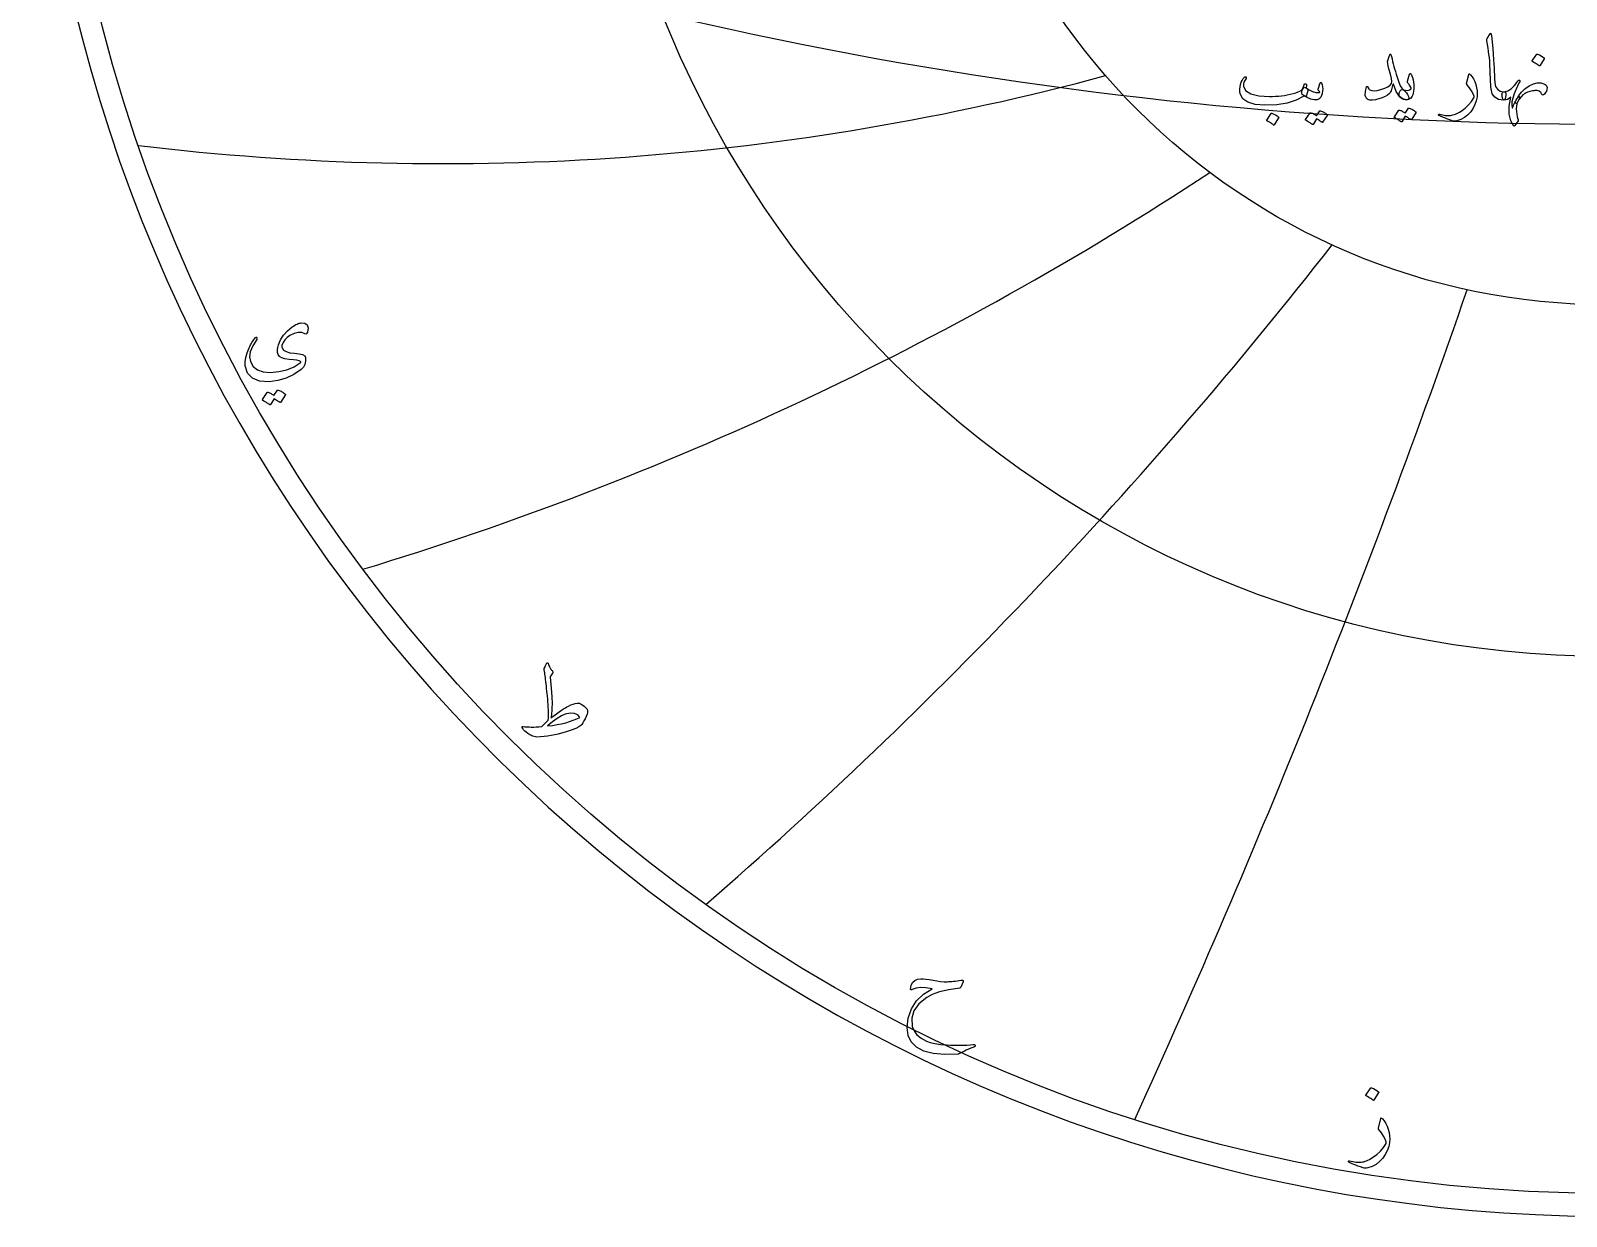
# Model space of a CAD drawing. Header units: millimetres. Extents: x -78 to 78, y -78 to 80.
# Drawn here: x -77.6 to -2.1, y -77.6 to -19.3 of the extents above; entities that cross this region are included whole.
import ezdxf

# ---------------------------------------------------------------- set-up
doc = ezdxf.new("R2010")
doc.units = ezdxf.units.MM
for name, color, linetype in [('CUT_OUTER', 1, 'Continuous'), ('ENGRAVE', 7, 'Continuous'), ('ENGRAVE_FINE', 8, 'Continuous'), ('TEXT', 5, 'Continuous')]:
    doc.layers.add(name, color=color, linetype=linetype)

msp = doc.modelspace()

# ---------------------------------------------------------------- linework, layer by layer
at = {"layer": 'CUT_OUTER'}
msp.add_arc((-0.0002, -0.0002), 77.6249, 148.007612, 87.803431, dxfattribs=at)
at = {"layer": 'ENGRAVE'}
for radius in [76.5, 50.0761, 32.7793]:
    msp.add_circle((0, 0), radius, dxfattribs=at)
for centre, radius, start, end in [((-57.3903, 99.403), 125.2286, 263.151501, 285.109988), ((-107.9263, 107.9263), 160.6356, 286.879767, 303.348632), ((-197.8941, 114.2542), 233.931, 311.00294, 321.982183), ((-440.9379, 118.149), 459.2309, 335.421907, 340.911529)]:
    msp.add_arc(centre, radius, start, end, dxfattribs=at)
at = {"layer": 'ENGRAVE_FINE'}
msp.add_arc((0, 178.2403), 202.1254, 247.925664, 292.074336, dxfattribs=at)
at = {"layer": 'TEXT'}
for points in [[(-5.8362, -19.4408), (-5.8274, -19.4272), (-5.8192, -19.4181), (-5.8116, -19.4136), (-5.8045, -19.4136), (-5.7938, -19.4195), (-5.7842, -19.4374), (-5.7757, -19.4671), (-5.7683, -19.5086), (-5.731, -19.8465), (-5.7005, -20.159), (-5.6767, -20.446), (-5.6598, -20.7075), (-5.6489, -20.9312), (-5.6388, -21.1317), (-5.6297, -21.309), (-5.6213, -21.4631), (-5.6141, -21.594), (-5.6083, -21.7017), (-5.6039, -21.7863), (-5.601, -21.8476), (-5.5608, -22.0314), (-5.472, -22.1666), (-5.3346, -22.2531), (-5.1485, -22.291), (-5.0968, -22.3046), (-5.0637, -22.3362), (-5.0493, -22.386), (-5.0535, -22.4539), (-5.0747, -22.5608), (-5.0976, -22.6371), (-5.1222, -22.6829), (-5.1485, -22.6982), (-5.4104, -22.6637), (-5.6032, -22.5602), (-5.7271, -22.3877), (-5.7819, -22.1462), (-5.7905, -22.0307), (-5.7983, -21.9149), (-5.8052, -21.7989), (-5.8113, -21.6825), (-5.8168, -21.5659), (-5.8221, -21.4489), (-5.827, -21.3317), (-5.8317, -21.2142), (-5.8402, -20.9902), (-5.852, -20.7884), (-5.8673, -20.609), (-5.886, -20.4519), (-5.908, -20.3011), (-5.9335, -20.1403), (-5.9623, -19.9697), (-5.9946, -19.7891), (-5.9988, -19.7566), (-5.9979, -19.7269), (-5.992, -19.7), (-5.981, -19.676)], [(-10.6816, -20.5537), (-10.6556, -20.6723), (-10.6273, -20.7929), (-10.5968, -20.9155), (-10.564, -21.0401), (-10.5289, -21.1672), (-10.4916, -21.2974), (-10.452, -21.4307), (-10.4102, -21.5671), (-10.3256, -21.8126), (-10.2484, -21.9969), (-10.1786, -22.1202), (-10.1161, -22.1824), (-10.0615, -22.2195), (-10.0064, -22.2718), (-9.9507, -22.3394), (-9.8944, -22.4222), (-9.8413, -22.5248), (-9.8265, -22.602), (-9.8503, -22.6538), (-9.9125, -22.6801), (-10.1136, -22.6597), (-10.2914, -22.5263), (-10.4461, -22.2797), (-10.5776, -21.92), (-10.5804, -21.9141), (-10.5844, -21.9098), (-10.5894, -21.9073), (-10.5957, -21.9064), (-10.6002, -21.9073), (-10.6047, -21.9098), (-10.6092, -21.9141), (-10.6138, -21.92), (-10.6265, -21.9783), (-10.642, -22.0399), (-10.6604, -22.1049), (-10.6816, -22.1734), (-10.7048, -22.2381), (-10.7291, -22.2921), (-10.7546, -22.3354), (-10.7812, -22.3679), (-10.8767, -22.4513), (-10.9961, -22.5251), (-11.1391, -22.5893), (-11.306, -22.6439), (-11.4756, -22.6843), (-11.6227, -22.7016), (-11.7471, -22.6956), (-11.8489, -22.6665), (-11.936, -22.5936), (-11.9755, -22.4652), (-11.9676, -22.2814), (-11.9122, -22.0422), (-11.9068, -22.0342), (-11.8998, -22.0286), (-11.891, -22.0252), (-11.8805, -22.0241), (-11.8681, -22.0255), (-11.8579, -22.0297), (-11.85, -22.0368), (-11.8443, -22.0467), (-11.8228, -22.0967), (-11.7991, -22.1383), (-11.7731, -22.1714), (-11.7448, -22.196), (-11.6566, -22.2288), (-11.5367, -22.2367), (-11.3851, -22.2197), (-11.2019, -22.1779), (-11.0065, -22.1151), (-10.8547, -22.0444), (-10.7464, -21.9658), (-10.6816, -21.8793), (-10.6709, -21.7916), (-10.6884, -21.6418), (-10.7342, -21.4297), (-10.8083, -21.1554), (-10.8439, -21.0109), (-10.8649, -20.8942), (-10.8711, -20.8051), (-10.8626, -20.7437), (-10.7766, -20.4994), (-10.7673, -20.4737), (-10.7574, -20.4553), (-10.7469, -20.4443), (-10.7359, -20.4406), (-10.7223, -20.4477), (-10.7088, -20.4689), (-10.6952, -20.5042), (-10.6816, -20.5537)], [(-3.5334, -20.4451), (-3.5277, -20.4395), (-3.5198, -20.4361), (-3.5096, -20.4349), (-3.4972, -20.4361), (-3.4093, -20.4717), (-3.3264, -20.5153), (-3.2487, -20.5667), (-3.176, -20.6261), (-3.1689, -20.6351), (-3.1658, -20.6442), (-3.1667, -20.6532), (-3.1715, -20.6623), (-3.3841, -21.0061), (-3.392, -21.0143), (-3.4022, -21.0163), (-3.4146, -21.0121), (-3.4293, -21.0016), (-3.4421, -20.9926), (-3.4621, -20.979), (-3.4896, -20.9609), (-3.5243, -20.9383), (-3.567, -20.9111), (-3.6182, -20.8794), (-3.6779, -20.8433), (-3.746, -20.8025), (-3.7551, -20.7958), (-3.7596, -20.789), (-3.7596, -20.7822), (-3.7551, -20.7754)], [(-14.8846, -22.101), (-14.8802, -22.1032), (-14.8761, -22.1055), (-14.8723, -22.1078), (-14.8688, -22.11), (-14.8652, -22.1126), (-14.8614, -22.1157), (-14.8573, -22.1194), (-14.8529, -22.1236), (-14.8165, -22.1666), (-14.802, -22.2277), (-14.8097, -22.3068), (-14.8394, -22.4041), (-14.8668, -22.4632), (-14.8948, -22.5002), (-14.9233, -22.5152), (-14.9525, -22.5082), (-14.9672, -22.5011), (-14.9796, -22.498), (-14.9898, -22.4988), (-14.9977, -22.5036), (-15.3687, -22.7067), (-15.8121, -22.8497), (-16.3278, -22.9329), (-16.916, -22.9561), (-17.3916, -22.9153), (-17.7507, -22.8068), (-17.9933, -22.6303), (-18.1194, -22.386), (-18.1389, -22.2706), (-18.1431, -22.1553), (-18.1321, -22.0399), (-18.1058, -21.9245), (-18.0699, -21.8225), (-18.0255, -21.7289), (-17.9726, -21.6438), (-17.9113, -21.5671), (-17.8997, -21.5575), (-17.8875, -21.5513), (-17.8748, -21.5485), (-17.8615, -21.549), (-17.8491, -21.5544), (-17.8389, -21.5615), (-17.831, -21.5702), (-17.8253, -21.5807), (-17.8228, -21.5909), (-17.8242, -21.6033), (-17.8296, -21.618), (-17.8389, -21.635), (-17.9045, -21.7311), (-17.9475, -21.825), (-17.9678, -21.9166), (-17.9656, -22.006), (-17.8581, -22.2299), (-17.6082, -22.3905), (-17.2157, -22.4878), (-16.6807, -22.5217), (-16.5338, -22.5195), (-16.3872, -22.5127), (-16.2409, -22.5014), (-16.0948, -22.4855), (-15.9499, -22.4652), (-15.807, -22.4403), (-15.666, -22.4109), (-15.527, -22.377), (-15.3922, -22.3385), (-15.2816, -22.3), (-15.1954, -22.2616), (-15.1334, -22.2231), (-15.1095, -22.2028), (-15.0876, -22.1779), (-15.0677, -22.1485), (-15.0497, -22.1146), (-15.0329, -22.0767), (-15.0164, -22.0354), (-15.0001, -21.9907), (-14.9841, -21.9426), (-14.9779, -21.9279), (-14.9683, -21.9155), (-14.9553, -21.9053), (-14.9389, -21.8974), (-14.9214, -21.8932), (-14.905, -21.894), (-14.8897, -21.8999), (-14.8755, -21.911), (-14.8642, -21.9262), (-14.8575, -21.9449), (-14.8552, -21.967), (-14.8575, -21.9924)], [(-15.0203, -22.4629), (-15.0695, -22.4163), (-15.095, -22.3577), (-15.0967, -22.2873), (-15.0746, -22.205), (-15.0268, -22.1312), (-14.983, -22.0863), (-14.9431, -22.0702), (-14.9072, -22.0829), (-14.7376, -22.1951), (-14.5679, -22.274), (-14.3982, -22.3196), (-14.2286, -22.3317), (-14.2227, -22.3306), (-14.2184, -22.3272), (-14.2159, -22.3215), (-14.215, -22.3136), (-14.2193, -22.2986), (-14.232, -22.2763), (-14.2532, -22.2466), (-14.2829, -22.2096), (-14.2885, -22.1983), (-14.2919, -22.1869), (-14.2931, -22.1756), (-14.2919, -22.1643), (-14.1833, -21.8522), (-14.1783, -21.8403), (-14.172, -21.8318), (-14.1647, -21.8267), (-14.1562, -21.825), (-14.1477, -21.8264), (-14.1404, -21.8307), (-14.1341, -21.8377), (-14.1291, -21.8476), (-14.0951, -21.9491), (-14.0748, -22.0501), (-14.068, -22.1505), (-14.0748, -22.2503), (-14.0968, -22.3744), (-14.1268, -22.4754), (-14.1647, -22.5531), (-14.2105, -22.6077), (-14.2453, -22.6377), (-14.2772, -22.6597), (-14.3063, -22.6739), (-14.3326, -22.6801), (-14.4842, -22.6835), (-14.6493, -22.6484), (-14.828, -22.5749), (-15.0203, -22.4629)], [(-9.7677, -22.015), (-9.7943, -21.9706), (-9.8198, -21.9325), (-9.8441, -21.9005), (-9.8673, -21.8748), (-9.8839, -21.8527), (-9.8933, -21.8273), (-9.8953, -21.7984), (-9.8899, -21.7662), (-9.7949, -21.4224), (-9.7816, -21.3924), (-9.7643, -21.3839), (-9.7431, -21.3969), (-9.718, -21.4314), (-9.6801, -21.5046), (-9.6478, -21.5931), (-9.6213, -21.6969), (-9.6003, -21.816), (-9.5882, -21.9302), (-9.5834, -22.0422), (-9.5859, -22.1519), (-9.5958, -22.2593), (-9.6119, -22.3529), (-9.6331, -22.4346), (-9.6594, -22.5045), (-9.6908, -22.5624), (-9.7296, -22.6054), (-9.7824, -22.6394), (-9.8495, -22.6642), (-9.9306, -22.6801), (-10.0137, -22.6832), (-10.0912, -22.6699), (-10.163, -22.6402), (-10.2292, -22.5941), (-10.2804, -22.5356), (-10.3072, -22.4686), (-10.3098, -22.3931), (-10.288, -22.3091), (-10.2532, -22.2404), (-10.2122, -22.1971), (-10.165, -22.1793), (-10.1116, -22.1869), (-9.9883, -22.2166), (-9.8808, -22.2197), (-9.7892, -22.1963), (-9.7134, -22.1462), (-9.7117, -22.1329), (-9.7202, -22.1066), (-9.7389, -22.0673), (-9.7677, -22.015)], [(-6.8768, -21.4359), (-6.8742, -21.4277), (-6.8711, -21.4212), (-6.8674, -21.4164), (-6.8632, -21.4133), (-6.8505, -21.4122), (-6.8349, -21.4178), (-6.8165, -21.4303), (-6.7953, -21.4495), (-6.7128, -21.5476), (-6.6415, -21.661), (-6.5816, -21.7897), (-6.5329, -21.9336), (-6.495, -22.0885), (-6.4719, -22.2412), (-6.4634, -22.3917), (-6.4696, -22.5398), (-6.5097, -22.7349), (-6.5759, -22.9221), (-6.6681, -23.1014), (-6.7863, -23.2727), (-6.9277, -23.428), (-7.0894, -23.5544), (-7.2715, -23.6519), (-7.474, -23.7206), (-7.5283, -23.7322), (-7.5825, -23.7353), (-7.6368, -23.73), (-7.6911, -23.7161), (-7.8163, -23.6724), (-7.9292, -23.6319), (-8.03, -23.5944), (-8.1187, -23.56), (-8.1949, -23.5288), (-8.2583, -23.5007), (-8.3091, -23.4756), (-8.3471, -23.4537), (-8.3551, -23.4469), (-8.3607, -23.4401), (-8.3641, -23.4334), (-8.3652, -23.4266), (-8.3644, -23.4178), (-8.3618, -23.4096), (-8.3576, -23.402), (-8.3517, -23.3949), (-8.344, -23.3895), (-8.3347, -23.387), (-8.3237, -23.3873), (-8.3109, -23.3904), (-8.2335, -23.4112), (-8.1594, -23.4283), (-8.0887, -23.4417), (-8.0214, -23.4515), (-7.9569, -23.4575), (-7.8947, -23.4599), (-7.8348, -23.4587), (-7.7771, -23.4537), (-7.7195, -23.4445), (-7.66, -23.4305), (-7.5985, -23.4117), (-7.535, -23.3881), (-7.4696, -23.3594), (-7.4021, -23.3253), (-7.3327, -23.2859), (-7.2613, -23.2411), (-7.0609, -23.0969), (-6.8892, -22.9402), (-6.7464, -22.7711), (-6.6325, -22.5896), (-6.6251, -22.5749), (-6.6212, -22.5579), (-6.6206, -22.5387), (-6.6234, -22.5172), (-6.6709, -22.3902), (-6.7456, -22.2491), (-6.8474, -22.0939), (-6.9763, -21.9245), (-6.982, -21.9138), (-6.9854, -21.9042), (-6.9865, -21.8957), (-6.9854, -21.8883)], [(-4.4247, -22.662), (-4.4744, -22.7689), (-4.5106, -22.8814), (-4.5332, -22.9996), (-4.5423, -23.1234), (-4.5383, -23.2524), (-4.5219, -23.3859), (-4.4931, -23.5238), (-4.4518, -23.6664), (-4.4467, -23.6853), (-4.445, -23.7014), (-4.4467, -23.7147), (-4.4518, -23.7252), (-4.6147, -23.9559), (-4.6297, -23.9726), (-4.643, -23.9819), (-4.6545, -23.9839), (-4.6644, -23.9785), (-4.8194, -23.713), (-4.8952, -23.387), (-4.8918, -23.0004), (-4.8092, -22.5534), (-4.8881, -22.6167), (-4.971, -22.662), (-5.0578, -22.6891), (-5.1485, -22.6982), (-5.168, -22.6922), (-5.1859, -22.6744), (-5.202, -22.6447), (-5.2164, -22.6032), (-5.2246, -22.5781), (-5.2311, -22.5528), (-5.2359, -22.5272), (-5.239, -22.5014), (-5.2413, -22.4755), (-5.2435, -22.4499), (-5.2458, -22.4246), (-5.2481, -22.3996), (-5.2452, -22.3538), (-5.2277, -22.3204), (-5.1955, -22.2995), (-5.1485, -22.291), (-4.9639, -22.2497), (-4.79, -22.1485), (-4.6268, -21.9873), (-4.4744, -21.7662), (-4.4538, -21.7382), (-4.4326, -21.7221), (-4.4108, -21.7178), (-4.3885, -21.7255), (-4.3721, -21.7399), (-4.3636, -21.756), (-4.363, -21.7738), (-4.3704, -21.7933), (-4.4104, -21.864), (-4.449, -21.9358), (-4.4862, -22.0088), (-4.5219, -22.0829), (-4.5563, -22.1581), (-4.5892, -22.2344), (-4.6208, -22.3119), (-4.6509, -22.3905), (-4.7176, -22.6046), (-4.7549, -22.7898), (-4.7628, -22.9462), (-4.7414, -23.0737), (-4.7394, -23.0776), (-4.738, -23.0805), (-4.7371, -23.0822), (-4.7368, -23.0827), (-4.7365, -23.0822), (-4.7357, -23.0805), (-4.7343, -23.0776), (-4.7323, -23.0737), (-4.7047, -23.0088), (-4.6763, -22.9453), (-4.6471, -22.8832), (-4.6169, -22.8226), (-4.5857, -22.7631), (-4.553, -22.7044), (-4.519, -22.6466), (-4.4835, -22.5896), (-4.4577, -22.55), (-4.4348, -22.5263), (-4.4148, -22.5183), (-4.3975, -22.5263), (-4.389, -22.5432), (-4.3907, -22.5715), (-4.4026, -22.6111), (-4.4247, -22.662)], [(-3.2846, -22.4177), (-3.3431, -22.3261), (-3.4192, -22.2639), (-3.5128, -22.2311), (-3.6239, -22.2277), (-3.6869, -22.2357), (-3.7494, -22.2463), (-3.8114, -22.2595), (-3.8727, -22.2752), (-3.9335, -22.294), (-3.9937, -22.3164), (-4.0534, -22.3426), (-4.1125, -22.3724), (-4.2137, -22.4403), (-4.3093, -22.5353), (-4.3992, -22.6575), (-4.4835, -22.8068), (-4.5075, -22.8404), (-4.5298, -22.8599), (-4.5505, -22.8653), (-4.5694, -22.8565), (-4.5853, -22.839), (-4.5921, -22.8181), (-4.5898, -22.7937), (-4.5785, -22.766), (-4.5612, -22.7296), (-4.5457, -22.697), (-4.5318, -22.6685), (-4.5197, -22.6439), (-4.5089, -22.623), (-4.4993, -22.6054), (-4.4908, -22.5913), (-4.4835, -22.5805), (-4.417, -22.4804), (-4.3489, -22.3883), (-4.279, -22.304), (-4.2075, -22.2277), (-4.1343, -22.1589), (-4.0593, -22.0976), (-3.9827, -22.0436), (-3.9044, -21.9969), (-3.7033, -21.9056), (-3.5164, -21.8578), (-3.3437, -21.8536), (-3.185, -21.8929), (-3.1175, -21.9271), (-3.0685, -21.9709), (-3.0383, -22.0244), (-3.0267, -22.0874), (-3.0335, -22.1734), (-3.0584, -22.2548), (-3.1013, -22.3317), (-3.1624, -22.4041), (-3.2023, -22.4355), (-3.2359, -22.4482), (-3.2634, -22.4423), (-3.2846, -22.4177)], [(-16.5993, -23.3587), (-16.5936, -23.3531), (-16.5857, -23.3497), (-16.5755, -23.3485), (-16.5631, -23.3497), (-16.4751, -23.3853), (-16.3923, -23.4288), (-16.3145, -23.4803), (-16.2419, -23.5397), (-16.2348, -23.5487), (-16.2317, -23.5578), (-16.2325, -23.5668), (-16.2373, -23.5759), (-16.45, -23.9197), (-16.4579, -23.9279), (-16.4681, -23.9299), (-16.4805, -23.9256), (-16.4952, -23.9152), (-16.5079, -23.9061), (-16.528, -23.8926), (-16.5554, -23.8745), (-16.5902, -23.8518), (-16.6329, -23.8247), (-16.6841, -23.793), (-16.7438, -23.7568), (-16.8119, -23.7161), (-16.821, -23.7093), (-16.8255, -23.7025), (-16.8255, -23.6958), (-16.821, -23.689)], [(-14.215, -23.232), (-14.2094, -23.2264), (-14.2014, -23.223), (-14.1913, -23.2219), (-14.1788, -23.223), (-14.1343, -23.2397), (-14.0912, -23.258), (-14.0495, -23.2781), (-14.0092, -23.2999), (-13.97, -23.3236), (-13.9317, -23.3497), (-13.8942, -23.3779), (-13.8576, -23.4085), (-13.8505, -23.4178), (-13.8474, -23.4277), (-13.8483, -23.4382), (-13.8531, -23.4492), (-14.0702, -23.793), (-14.0762, -23.7976), (-14.0849, -23.7976), (-14.0965, -23.793), (-14.111, -23.784), (-14.1209, -23.7756), (-14.137, -23.7642), (-14.1593, -23.7496), (-14.1879, -23.732), (-14.2229, -23.7109), (-14.2648, -23.6861), (-14.3134, -23.6577), (-14.3688, -23.6256), (-14.5408, -23.8926), (-14.5487, -23.9008), (-14.5589, -23.9027), (-14.5713, -23.8985), (-14.586, -23.888), (-14.5987, -23.879), (-14.6188, -23.8654), (-14.6462, -23.8473), (-14.681, -23.8247), (-14.7237, -23.7976), (-14.7749, -23.7659), (-14.8345, -23.7297), (-14.9027, -23.689), (-14.9098, -23.6822), (-14.9129, -23.6754), (-14.912, -23.6686), (-14.9072, -23.6618), (-14.6855, -23.3316), (-14.6799, -23.3259), (-14.672, -23.3225), (-14.6618, -23.3214), (-14.6493, -23.3225), (-14.6114, -23.3348), (-14.5747, -23.3491), (-14.5391, -23.3654), (-14.5046, -23.3836), (-14.4712, -23.4035), (-14.439, -23.4249), (-14.4079, -23.4476), (-14.3779, -23.4718)], [(-9.8492, -23.1008), (-9.8435, -23.0952), (-9.8356, -23.0918), (-9.8254, -23.0906), (-9.813, -23.0918), (-9.7684, -23.1085), (-9.7253, -23.1268), (-9.6836, -23.1469), (-9.6433, -23.1687), (-9.6042, -23.1924), (-9.5658, -23.2185), (-9.5284, -23.2467), (-9.4918, -23.2773), (-9.4847, -23.2866), (-9.4816, -23.2965), (-9.4824, -23.307), (-9.4872, -23.318), (-9.7044, -23.6618), (-9.7103, -23.6664), (-9.7191, -23.6664), (-9.7307, -23.6618), (-9.7451, -23.6528), (-9.755, -23.6444), (-9.7711, -23.633), (-9.7935, -23.6184), (-9.822, -23.6008), (-9.8571, -23.5797), (-9.8989, -23.5549), (-9.9476, -23.5265), (-10.003, -23.4944), (-10.1749, -23.7614), (-10.1828, -23.7696), (-10.193, -23.7715), (-10.2054, -23.7673), (-10.2202, -23.7568), (-10.2329, -23.7478), (-10.253, -23.7342), (-10.2804, -23.7161), (-10.3152, -23.6935), (-10.3579, -23.6664), (-10.409, -23.6347), (-10.4687, -23.5985), (-10.5368, -23.5578), (-10.5439, -23.551), (-10.547, -23.5442), (-10.5462, -23.5374), (-10.5414, -23.5306), (-10.3197, -23.2004), (-10.314, -23.1947), (-10.3061, -23.1913), (-10.2959, -23.1902), (-10.2835, -23.1913), (-10.2456, -23.2036), (-10.2088, -23.2179), (-10.1732, -23.2342), (-10.1387, -23.2524), (-10.1054, -23.2723), (-10.0731, -23.2937), (-10.042, -23.3164), (-10.012, -23.3406)], [(-64.1377, -34.1954), (-64.2939, -34.1432), (-64.4683, -34.1411), (-64.6607, -34.189), (-64.8712, -34.287), (-65.0048, -34.3805), (-65.1161, -34.4921), (-65.2051, -34.6218), (-65.2718, -34.7696), (-65.2784, -34.7992), (-65.279, -34.8299), (-65.2736, -34.8619), (-65.2621, -34.8951), (-65.1855, -34.9982), (-65.057, -35.0761), (-64.8767, -35.1285), (-64.6444, -35.1557), (-64.4152, -35.1801), (-64.2487, -35.2245), (-64.1449, -35.2887), (-64.1039, -35.3729), (-64.0994, -35.549), (-64.1341, -35.7058), (-64.208, -35.8434), (-64.3211, -35.9616), (-64.6803, -36.2068), (-65.0631, -36.3875), (-65.4693, -36.5036), (-65.8991, -36.5552), (-66.3684, -36.5226), (-66.7195, -36.3814), (-66.9524, -36.1317), (-67.067, -35.7734), (-67.0736, -35.5767), (-67.0453, -35.3632), (-66.9819, -35.1328), (-66.8836, -34.8854), (-66.8494, -34.8167), (-66.8142, -34.7503), (-66.7782, -34.6864), (-66.7412, -34.6249), (-66.7031, -34.5654), (-66.6634, -34.5078), (-66.6222, -34.452), (-66.5796, -34.398), (-66.5566, -34.3757), (-66.5361, -34.3667), (-66.518, -34.3709), (-66.5023, -34.3884), (-66.4936, -34.4101), (-66.4915, -34.4318), (-66.496, -34.4535), (-66.5072, -34.4753), (-66.7056, -34.795), (-66.8233, -35.0833), (-66.8601, -35.3403), (-66.816, -35.5659), (-66.6743, -35.8036), (-66.4662, -35.9713), (-66.1917, -36.069), (-65.8509, -36.0967), (-65.4141, -36.062), (-65.0208, -35.9725), (-64.671, -35.828), (-64.3645, -35.6286), (-64.3461, -35.6117), (-64.3392, -35.5948), (-64.3437, -35.5779), (-64.3597, -35.5611), (-64.4245, -35.5297), (-64.537, -35.5031), (-64.6972, -35.4814), (-64.905, -35.4645), (-65.1164, -35.4386), (-65.2778, -35.3897), (-65.3891, -35.318), (-65.4503, -35.2233), (-65.4787, -35.112), (-65.4865, -34.9952), (-65.4738, -34.8731), (-65.4407, -34.7455), (-65.333, -34.4949), (-65.1837, -34.2641), (-64.9928, -34.0533), (-64.7602, -33.8624), (-64.6984, -33.8171), (-64.6384, -33.7779), (-64.5802, -33.7447), (-64.5238, -33.7176), (-64.4695, -33.6962), (-64.4176, -33.6802), (-64.3681, -33.6696), (-64.3211, -33.6645), (-64.1371, -33.6817), (-64.0243, -33.7622), (-63.9827, -33.9061), (-64.0122, -34.1133), (-64.0346, -34.1691), (-64.0629, -34.2014), (-64.0973, -34.2101), (-64.1377, -34.1954)], [(-65.4889, -36.9798), (-65.4829, -36.9738), (-65.4745, -36.9702), (-65.4636, -36.969), (-65.4503, -36.9702), (-65.4028, -36.988), (-65.3568, -37.0076), (-65.3123, -37.029), (-65.2694, -37.0522), (-65.2276, -37.0776), (-65.1867, -37.1053), (-65.1468, -37.1355), (-65.1077, -37.1681), (-65.1002, -37.178), (-65.0968, -37.1886), (-65.0977, -37.1997), (-65.1029, -37.2115), (-65.3345, -37.5782), (-65.3408, -37.5831), (-65.3502, -37.5831), (-65.3626, -37.5782), (-65.3779, -37.5686), (-65.3885, -37.5597), (-65.4057, -37.5475), (-65.4295, -37.5319), (-65.46, -37.5131), (-65.4974, -37.4906), (-65.542, -37.4642), (-65.5939, -37.4339), (-65.653, -37.3997), (-65.8364, -37.6844), (-65.8448, -37.6932), (-65.8557, -37.6953), (-65.869, -37.6907), (-65.8846, -37.6796), (-65.8982, -37.6699), (-65.9196, -37.6555), (-65.9489, -37.6362), (-65.986, -37.612), (-66.0315, -37.5831), (-66.0861, -37.5493), (-66.1498, -37.5107), (-66.2225, -37.4673), (-66.23, -37.46), (-66.2333, -37.4528), (-66.2324, -37.4455), (-66.2273, -37.4383), (-65.9908, -37.086), (-65.9848, -37.08), (-65.9763, -37.0764), (-65.9655, -37.0752), (-65.9522, -37.0764), (-65.9118, -37.0895), (-65.8726, -37.1047), (-65.8346, -37.1221), (-65.7978, -37.1415), (-65.7622, -37.1628), (-65.7278, -37.1855), (-65.6946, -37.2098), (-65.6627, -37.2356)], [(-52.3589, -50.6648), (-52.336, -50.6123), (-52.3155, -50.5658), (-52.2974, -50.5254), (-52.2817, -50.491), (-52.2687, -50.463), (-52.2588, -50.4416), (-52.2518, -50.4268), (-52.2479, -50.4186), (-52.2398, -50.4081), (-52.2298, -50.4005), (-52.218, -50.396), (-52.2045, -50.3945), (-52.1933, -50.3963), (-52.184, -50.4017), (-52.1764, -50.4108), (-52.1707, -50.4235), (-52.1454, -50.485), (-52.1224, -50.5393), (-52.1019, -50.5863), (-52.0838, -50.6261), (-52.0734, -50.6436), (-52.0615, -50.6623), (-52.0481, -50.6822), (-52.0332, -50.7034), (-52.0164, -50.7257), (-51.9976, -50.7492), (-51.9766, -50.7739), (-51.9535, -50.7999), (-51.9391, -50.8261), (-51.9342, -50.8518), (-51.9391, -50.8768), (-51.9535, -50.9012), (-52.0452, -51.0219), (-52.0576, -51.0415), (-52.0657, -51.0617), (-52.0697, -51.0825), (-52.0694, -51.1039), (-52.0223, -51.635), (-51.9921, -52.0654), (-51.9789, -52.3951), (-51.9825, -52.624), (-51.9875, -52.7095), (-51.9927, -52.7875), (-51.9983, -52.8579), (-52.0042, -52.9208), (-52.0104, -52.9765), (-52.0169, -53.0252), (-52.0237, -53.0669), (-52.0307, -53.1018), (-51.8864, -52.9914), (-51.7527, -52.8919), (-51.6295, -52.8032), (-51.5168, -52.7254), (-51.415, -52.6581), (-51.3244, -52.6011), (-51.2449, -52.5544), (-51.1766, -52.5179), (-51.055, -52.4636), (-50.9413, -52.4213), (-50.8355, -52.3912), (-50.7374, -52.3731), (-50.6856, -52.3716), (-50.6313, -52.3815), (-50.5746, -52.4029), (-50.5154, -52.4358), (-50.3984, -52.5188), (-50.3128, -52.5987), (-50.2585, -52.6756), (-50.2355, -52.7495), (-50.2371, -52.8318), (-50.2561, -52.9244), (-50.2926, -53.0273), (-50.3465, -53.1404), (-50.4069, -53.2517), (-50.4624, -53.3443), (-50.513, -53.4182), (-50.5589, -53.4734), (-50.653, -53.543), (-50.8146, -53.6218), (-51.0439, -53.7095), (-51.3407, -53.8064), (-51.5061, -53.8543), (-51.6742, -53.8968), (-51.8451, -53.9339), (-52.0187, -53.9656), (-52.1944, -53.9921), (-52.3716, -54.0139), (-52.5503, -54.0308), (-52.7305, -54.0428), (-52.7964, -54.0295), (-52.859, -54.0139), (-52.9182, -53.9958), (-52.9742, -53.9753), (-53.0274, -53.9523), (-53.0786, -53.927), (-53.1276, -53.8993), (-53.1745, -53.8691), (-53.2568, -53.8088), (-53.3253, -53.7484), (-53.3799, -53.6881), (-53.4206, -53.6278), (-53.4429, -53.5777), (-53.4471, -53.5433), (-53.4332, -53.5246), (-53.4013, -53.5216), (-53.3109, -53.5323), (-53.2137, -53.5403), (-53.1095, -53.5456), (-52.9983, -53.5482), (-52.8802, -53.548), (-52.7552, -53.5452), (-52.6233, -53.5396), (-52.4844, -53.5313), (-52.1659, -53.2176), (-52.16, -53.0915), (-52.1568, -52.9643), (-52.1564, -52.8358), (-52.1586, -52.7061), (-52.1633, -52.5749), (-52.1701, -52.4419), (-52.179, -52.307), (-52.19, -52.1704), (-52.2024, -52.0351), (-52.2153, -51.9044), (-52.2289, -51.7782), (-52.2431, -51.6565), (-52.2573, -51.539), (-52.2708, -51.4254), (-52.2838, -51.3158), (-52.2962, -51.2101), (-52.3078, -51.1122), (-52.3185, -51.0261), (-52.3283, -50.9517), (-52.3372, -50.8892), (-52.3452, -50.838), (-52.3523, -50.7981), (-52.3585, -50.7693), (-52.3637, -50.7516), (-52.367, -50.7317), (-52.3673, -50.7106), (-52.3646, -50.6883), (-52.3589, -50.6648)], [(-51.3262, -52.9232), (-51.5129, -53.0007), (-51.7207, -53.1223), (-51.9496, -53.2879), (-52.1997, -53.4975), (-51.9573, -53.4675), (-51.7273, -53.4305), (-51.5097, -53.3867), (-51.3045, -53.3358), (-51.1119, -53.2787), (-50.9323, -53.2158), (-50.7656, -53.1472), (-50.612, -53.0728), (-50.7163, -52.944), (-50.8701, -52.8762), (-51.0734, -52.8692), (-51.3262, -52.9232)], [(-31.7599, -66.0955), (-31.8757, -66.3561), (-31.8863, -66.3733), (-31.8987, -66.3862), (-31.9128, -66.395), (-31.9288, -66.3995), (-32.4642, -66.484), (-32.9121, -66.5877), (-33.2725, -66.7108), (-33.5455, -66.8531), (-33.9282, -67.1653), (-34.174, -67.5082), (-34.2829, -67.8819), (-34.2549, -68.2864), (-34.1698, -68.5054), (-34.0256, -68.699), (-33.8224, -68.8673), (-33.56, -69.0103), (-33.3757, -69.0742), (-33.1461, -69.1261), (-32.8714, -69.1659), (-32.5514, -69.1937), (-32.3813, -69.2018), (-32.2136, -69.2069), (-32.0483, -69.209), (-31.8854, -69.2081), (-31.7255, -69.2045), (-31.5693, -69.1985), (-31.4167, -69.19), (-31.2677, -69.1792), (-31.2327, -69.1768), (-31.205, -69.1792), (-31.1845, -69.1864), (-31.1712, -69.1985), (-31.1639, -69.2133), (-31.1615, -69.2286), (-31.1639, -69.2446), (-31.1712, -69.2612), (-31.1765, -69.2701), (-31.1826, -69.2775), (-31.1897, -69.2834), (-31.1977, -69.2878), (-31.2063, -69.2915), (-31.2152, -69.2956), (-31.2244, -69.3), (-31.2339, -69.3047), (-31.373, -69.349), (-31.4957, -69.3951), (-31.6022, -69.4431), (-31.6924, -69.4929), (-31.7501, -69.5288), (-31.8028, -69.5592), (-31.8503, -69.5842), (-31.8926, -69.6039), (-31.9293, -69.6189), (-31.9596, -69.6304), (-31.9836, -69.6382), (-32.0012, -69.6425), (-32.6611, -69.6669), (-33.2221, -69.6195), (-33.6842, -69.5004), (-34.0474, -69.3095), (-34.3098, -69.0477), (-34.4648, -68.7207), (-34.5124, -68.3286), (-34.4527, -67.8714), (-34.2947, -67.4108), (-34.0474, -67.0184), (-33.7108, -66.6942), (-33.2849, -66.4381), (-33.5865, -66.3805), (-33.8495, -66.3669), (-34.0739, -66.3974), (-34.2597, -66.4719), (-34.276, -66.4779), (-34.2911, -66.4816), (-34.3049, -66.4828), (-34.3176, -66.4816), (-34.3282, -66.4776), (-34.3357, -66.4707), (-34.3402, -66.4607), (-34.3417, -66.4478), (-34.3351, -66.3878), (-34.3248, -66.3283), (-34.311, -66.2695), (-34.2935, -66.2113), (-34.2319, -66.0982), (-34.1342, -66.0147), (-34.0003, -65.9607), (-33.8302, -65.9362), (-33.7225, -65.9371), (-33.5877, -65.9495), (-33.4257, -65.9733), (-33.2366, -66.0086), (-33.0415, -66.0439), (-32.8614, -66.0677), (-32.6964, -66.0801), (-32.5465, -66.081), (-32.4745, -66.0778), (-32.3981, -66.0732), (-32.3176, -66.067), (-32.2329, -66.0593), (-32.1439, -66.0498), (-32.0507, -66.0382), (-31.9533, -66.0245), (-31.8516, -66.0086), (-31.7934, -66.0068), (-31.7587, -66.0207), (-31.7476, -66.0502), (-31.7599, -66.0955)], [(-11.7038, -71.3098), (-11.6978, -71.3037), (-11.6893, -71.3001), (-11.6785, -71.2989), (-11.6652, -71.3001), (-11.5714, -71.3381), (-11.483, -71.3846), (-11.4001, -71.4395), (-11.3226, -71.5028), (-11.315, -71.5124), (-11.3117, -71.5221), (-11.3126, -71.5317), (-11.3177, -71.5414), (-11.5445, -71.9082), (-11.553, -71.9169), (-11.5639, -71.919), (-11.5771, -71.9145), (-11.5928, -71.9033), (-11.6064, -71.8937), (-11.6278, -71.8792), (-11.6571, -71.8599), (-11.6941, -71.8358), (-11.7397, -71.8068), (-11.7943, -71.773), (-11.8579, -71.7344), (-11.9306, -71.691), (-11.9403, -71.6838), (-11.9451, -71.6765), (-11.9451, -71.6693), (-11.9403, -71.662)], [(-11.2116, -72.8106), (-11.2089, -72.8018), (-11.2055, -72.7949), (-11.2016, -72.7898), (-11.1971, -72.7865), (-11.1835, -72.7853), (-11.1669, -72.7913), (-11.1473, -72.8046), (-11.1247, -72.8251), (-11.0366, -72.9297), (-10.9606, -73.0507), (-10.8967, -73.1879), (-10.8448, -73.3414), (-10.8044, -73.5067), (-10.7797, -73.6696), (-10.7706, -73.83), (-10.7772, -73.9881), (-10.8201, -74.1962), (-10.8907, -74.3959), (-10.989, -74.5871), (-11.1151, -74.7699), (-11.2659, -74.9355), (-11.4384, -75.0703), (-11.6326, -75.1743), (-11.8486, -75.2476), (-11.9065, -75.26), (-11.9644, -75.2633), (-12.0223, -75.2576), (-12.0802, -75.2428), (-12.2137, -75.1962), (-12.3342, -75.1529), (-12.4417, -75.1129), (-12.5363, -75.0763), (-12.6175, -75.043), (-12.6852, -75.013), (-12.7394, -74.9863), (-12.78, -74.9629), (-12.7884, -74.9557), (-12.7944, -74.9484), (-12.7981, -74.9412), (-12.7993, -74.9339), (-12.7984, -74.9246), (-12.7956, -74.9158), (-12.7911, -74.9077), (-12.7848, -74.9002), (-12.7766, -74.8944), (-12.7667, -74.8917), (-12.7549, -74.892), (-12.7413, -74.8953), (-12.6587, -74.9175), (-12.5797, -74.9358), (-12.5043, -74.9501), (-12.4325, -74.9605), (-12.3637, -74.967), (-12.2974, -74.9695), (-12.2334, -74.9682), (-12.1719, -74.9629), (-12.1105, -74.9531), (-12.047, -74.9382), (-11.9814, -74.9181), (-11.9137, -74.8929), (-11.8439, -74.8623), (-11.772, -74.826), (-11.6979, -74.7839), (-11.6218, -74.7361), (-11.4079, -74.5823), (-11.2248, -74.4152), (-11.0725, -74.2348), (-10.951, -74.0412), (-10.9431, -74.0255), (-10.9389, -74.0074), (-10.9383, -73.9869), (-10.9413, -73.964), (-10.992, -73.8285), (-11.0716, -73.678), (-11.1802, -73.5124), (-11.3177, -73.3318), (-11.3238, -73.3203), (-11.3274, -73.3101), (-11.3286, -73.301), (-11.3274, -73.2932)]]:
    msp.add_lwpolyline(points, close=True, dxfattribs=at)

doc.saveas('drawing.dxf')
